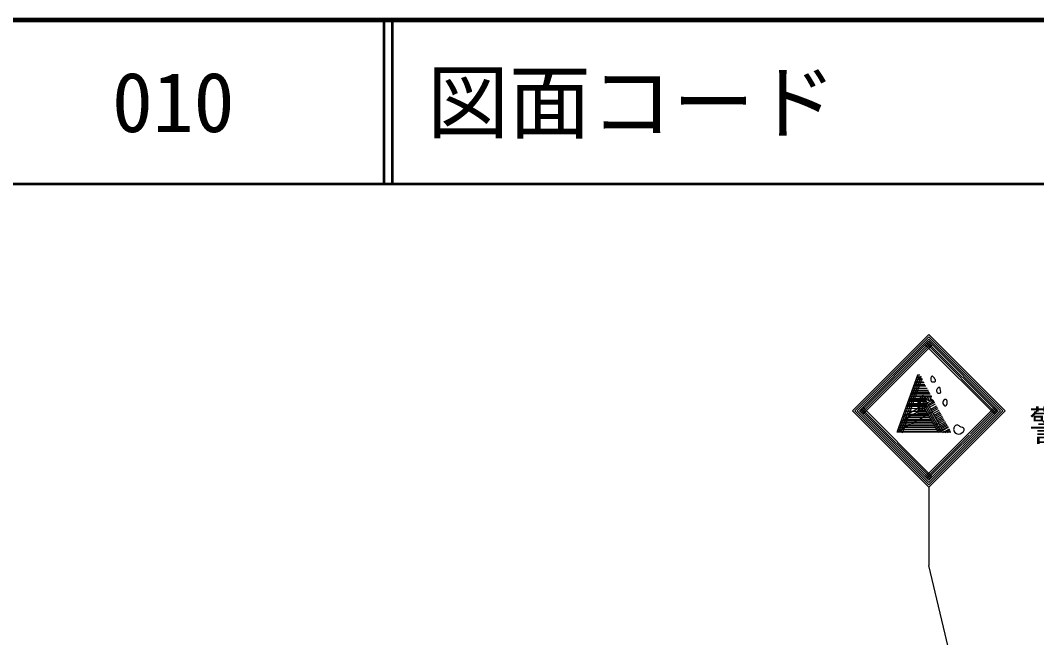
# Model space of a CAD drawing. Units: millimetres, scale not verified. Extents: x 40000 to 680000, y 20000 to 380000.
# Drawn here: x 95543 to 157618, y 342263 to 380000 of the extents above; entities that cross this region are included whole.
import ezdxf
from ezdxf.enums import TextEntityAlignment as Align

# ---------------------------------------------------------------- set-up
doc = ezdxf.new("R2010")
doc.units = ezdxf.units.MM
doc.header["$LTSCALE"] = 1000
for name, color, linetype, lineweight in [('M-STR-STRC', 7, 'Continuous', 25), ('M-TTL', 2, 'Continuous', 140), ('M-TTL-LINE', 7, 'Continuous', 50)]:
    doc.layers.add(name, color=color, linetype=linetype, lineweight=lineweight)
doc.layers.add('M-TTL-TXT', color=7, linetype='Continuous')
doc.styles.add('ＭＳ ゴシック', font='')
doc.styles.get('ＭＳ ゴシック').set_extended_font_data('MS Gothic')

msp = doc.modelspace()

# ---------------------------------------------------------------- linework, layer by layer
at = {"layer": 'M-STR-STRC'}
for p, q in [((146362, 356136), (151029, 360803)), ((146504, 356136), (151029, 360661)), ((151029, 360803), (155696, 356136)), ((151029, 360661), (155555, 356136)), ((146645, 356136), (151029, 360520)), ((146787, 356136), (151029, 360379)), ((146857, 356065), (151100, 360308)), ((146928, 355995), (151171, 360237)), ((146999, 355924), (151241, 360166)), ((150817, 360166), (155060, 355924)), ((150888, 360237), (155131, 355995)), ((150959, 360308), (155201, 356065)), ((151029, 360520), (155413, 356136)), ((151029, 360379), (155272, 356136)), ((150333, 358301), (149096, 354863)), ((150424, 358241), (149187, 354803)), ((150534, 358251), (149298, 354813)), ((150479, 358301), (150333, 358301)), ((150550, 358173), (150333, 358173)), ((150610, 358112), (149404, 354760)), ((150851, 357628), (150091, 357630)), ((150796, 357727), (150127, 357728)), ((150739, 357831), (150164, 357832)), ((150708, 357888), (150185, 357889)), ((150636, 358017), (150231, 358018)), ((150584, 358110), (150333, 358111)), ((151213, 356975), (149857, 356977)), ((151186, 357024), (149874, 357026)), ((151122, 357138), (149916, 357141)), ((151077, 357221), (149945, 357223)), ((151021, 357321), (149981, 357323)), ((150993, 357372), (149999, 357373)), ((150922, 357501), (150046, 357503)), ((151727, 354812), (150484, 357014)), ((151825, 354812), (150578, 357020)), ((151951, 354811), (150665, 357088)), ((150832, 356976), (150790, 356835)), ((150948, 356975), (150897, 356803)), ((151055, 356975), (150995, 356774)), ((151162, 356975), (151093, 356744)), ((146999, 356348), (151241, 352105)), ((149322, 355491), (151388, 356658)), ((149416, 355751), (151301, 356816)), ((150928, 356398), (149649, 356400)), ((150918, 356476), (149677, 356478)), ((150968, 356552), (149704, 356554)), ((150888, 356693), (149755, 356695)), ((150840, 356778), (149786, 356780)), ((150912, 356855), (149814, 356857)), ((150530, 356625), (150330, 356625)), ((150446, 356335), (150330, 356336)), ((150402, 356185), (150607, 356890)), ((150727, 356369), (150402, 356185)), ((151289, 356686), (150607, 356890)), ((151617, 354804), (150732, 356371)), ((151289, 356686), (150988, 356516)), ((151080, 356354), (151443, 356559)), ((151142, 356909), (151221, 356770)), ((151144, 356239), (151507, 356444)), ((151197, 356145), (151559, 356350)), ((151240, 356700), (151335, 356754)), ((151304, 356681), (151359, 356712)), ((153366, 354655), (155060, 356348)), ((146362, 356136), (151029, 351469)), ((146504, 356136), (151029, 351610)), ((146645, 356136), (151029, 351752)), ((146787, 356136), (151029, 351893)), ((146857, 356207), (151100, 351964)), ((146928, 356277), (151171, 352035)), ((149088, 354840), (151607, 356263)), ((150995, 355904), (149472, 355907)), ((150895, 356082), (149536, 356084)), ((151099, 355721), (149585, 355723)), ((150794, 356261), (149600, 356263)), ((151045, 355816), (149753, 355818)), ((150858, 356147), (150329, 356148)), ((150952, 355981), (150329, 355982)), ((150832, 356208), (150744, 356208)), ((150959, 351964), (155201, 356207)), ((151029, 351893), (155272, 356136)), ((151029, 351752), (155413, 356136)), ((151029, 351610), (155555, 356136)), ((151029, 351469), (155696, 356136)), ((151295, 355972), (151655, 356176)), ((151351, 355874), (151710, 356077)), ((151405, 355777), (151764, 355979)), ((151451, 355696), (151809, 355898)), ((151501, 355607), (151858, 355809)), ((151546, 355528), (151902, 355729)), ((153563, 354709), (155131, 356277)), ((151440, 355116), (149189, 355120)), ((151390, 355206), (149221, 355210)), ((151325, 355320), (149262, 355323)), ((151273, 355413), (149295, 355416)), ((151217, 355511), (149363, 355514)), ((151169, 355596), (149513, 355599)), ((151380, 355223), (151992, 355568)), ((151473, 355059), (152083, 355403)), ((151508, 354874), (152169, 355247)), ((151592, 355447), (151947, 355648)), ((151686, 355280), (152040, 355480)), ((151776, 355121), (152129, 355320)), ((151852, 354936), (152225, 355147)), ((151861, 354970), (152212, 355169)), ((152383, 354811), (149080, 354816)), ((151510, 354993), (149145, 354997)), ((151577, 354873), (149155, 354878)), ((150817, 352105), (153366, 354655)), ((150888, 352035), (153508, 354655)), ((151873, 354948), (151617, 354804)), ((151880, 354812), (152284, 355039)), ((152011, 354811), (152315, 354983)), ((152169, 354811), (152353, 354915)), ((151029, 351469), (151029, 346673)), ((160570, 306448), (151029, 346673))]:
    msp.add_line(p, q, dxfattribs=at)
for points, knots in [([(151148, 358087), (151160, 358160), (151189, 358238), (151228, 358248), (151270, 358258), (151325, 358189), (151373, 358119), (151420, 358052), (151462, 357985), (151437, 357942), (151403, 357884), (151244, 357872), (151180, 357926), (151139, 357960), (151137, 358021), (151148, 358087)], [0, 0, 0, 0, 1, 1, 1, 2, 2, 2, 3, 3, 3, 4, 4, 4, 5, 5, 5, 5]), ([(151502, 357395), (151528, 357490), (151645, 357583), (151695, 357556), (151731, 357537), (151732, 357454), (151743, 357379), (151752, 357320), (151768, 357266), (151743, 357234), (151716, 357199), (151638, 357194), (151582, 357218), (151516, 357248), (151482, 357322), (151502, 357395)], [0, 0, 0, 0, 1, 1, 1, 2, 2, 2, 3, 3, 3, 4, 4, 4, 5, 5, 5, 5]), ([(151888, 356575), (151856, 356674), (151911, 356785), (152001, 356816), (152033, 356827), (152070, 356828), (152097, 356816), (152165, 356786), (152167, 356676), (152145, 356575), (152131, 356507), (152107, 356443), (152065, 356430), (152007, 356411), (151915, 356489), (151888, 356575)], [0, 0, 0, 0, 1, 1, 1, 2, 2, 2, 3, 3, 3, 4, 4, 4, 5, 5, 5, 5]), ([(152564, 355094), (152602, 355189), (152697, 355285), (152773, 355271), (152821, 355263), (152862, 355211), (152918, 355175), (153016, 355111), (153159, 355098), (153191, 355030), (153232, 354944), (153096, 354772), (152950, 354724), (152791, 354673), (152619, 354770), (152564, 354901), (152538, 354961), (152537, 355028), (152564, 355094)], [0, 0, 0, 0, 1, 1, 1, 2, 2, 2, 3, 3, 3, 4, 4, 4, 5, 5, 5, 6, 6, 6, 6])]:
    msp.add_open_spline(points, degree=3, knots=knots, dxfattribs=at)
at = {"layer": 'M-TTL'}
msp.add_line((680000, 380000), (40000, 380000), dxfattribs=at)
at = {"layer": 'M-TTL-LINE'}
for p, q in [((117750, 380000), (117750, 370000)), ((118250, 380000), (118250, 370000)), ((40000, 370000), (680000, 370000))]:
    msp.add_line(p, q, dxfattribs=at)

# ---------------------------------------------------------------- texts
at = {"layer": 'M-STR-STRC', "style": 'ＭＳ ゴシック'}
msp.add_text('警戒-NO-5', height=1833, dxfattribs=at).set_placement((157146, 353754), align=Align.BOTTOM_LEFT)
at = {"layer": 'M-TTL-TXT', "style": 'ＭＳ ゴシック'}
for s, p in [('図面コード', (120380, 375000)), ('010', (101142, 375000))]:
    msp.add_text(s, height=3666, dxfattribs=at).set_placement(p, align=Align.MIDDLE_LEFT)

doc.saveas('drawing.dxf')
